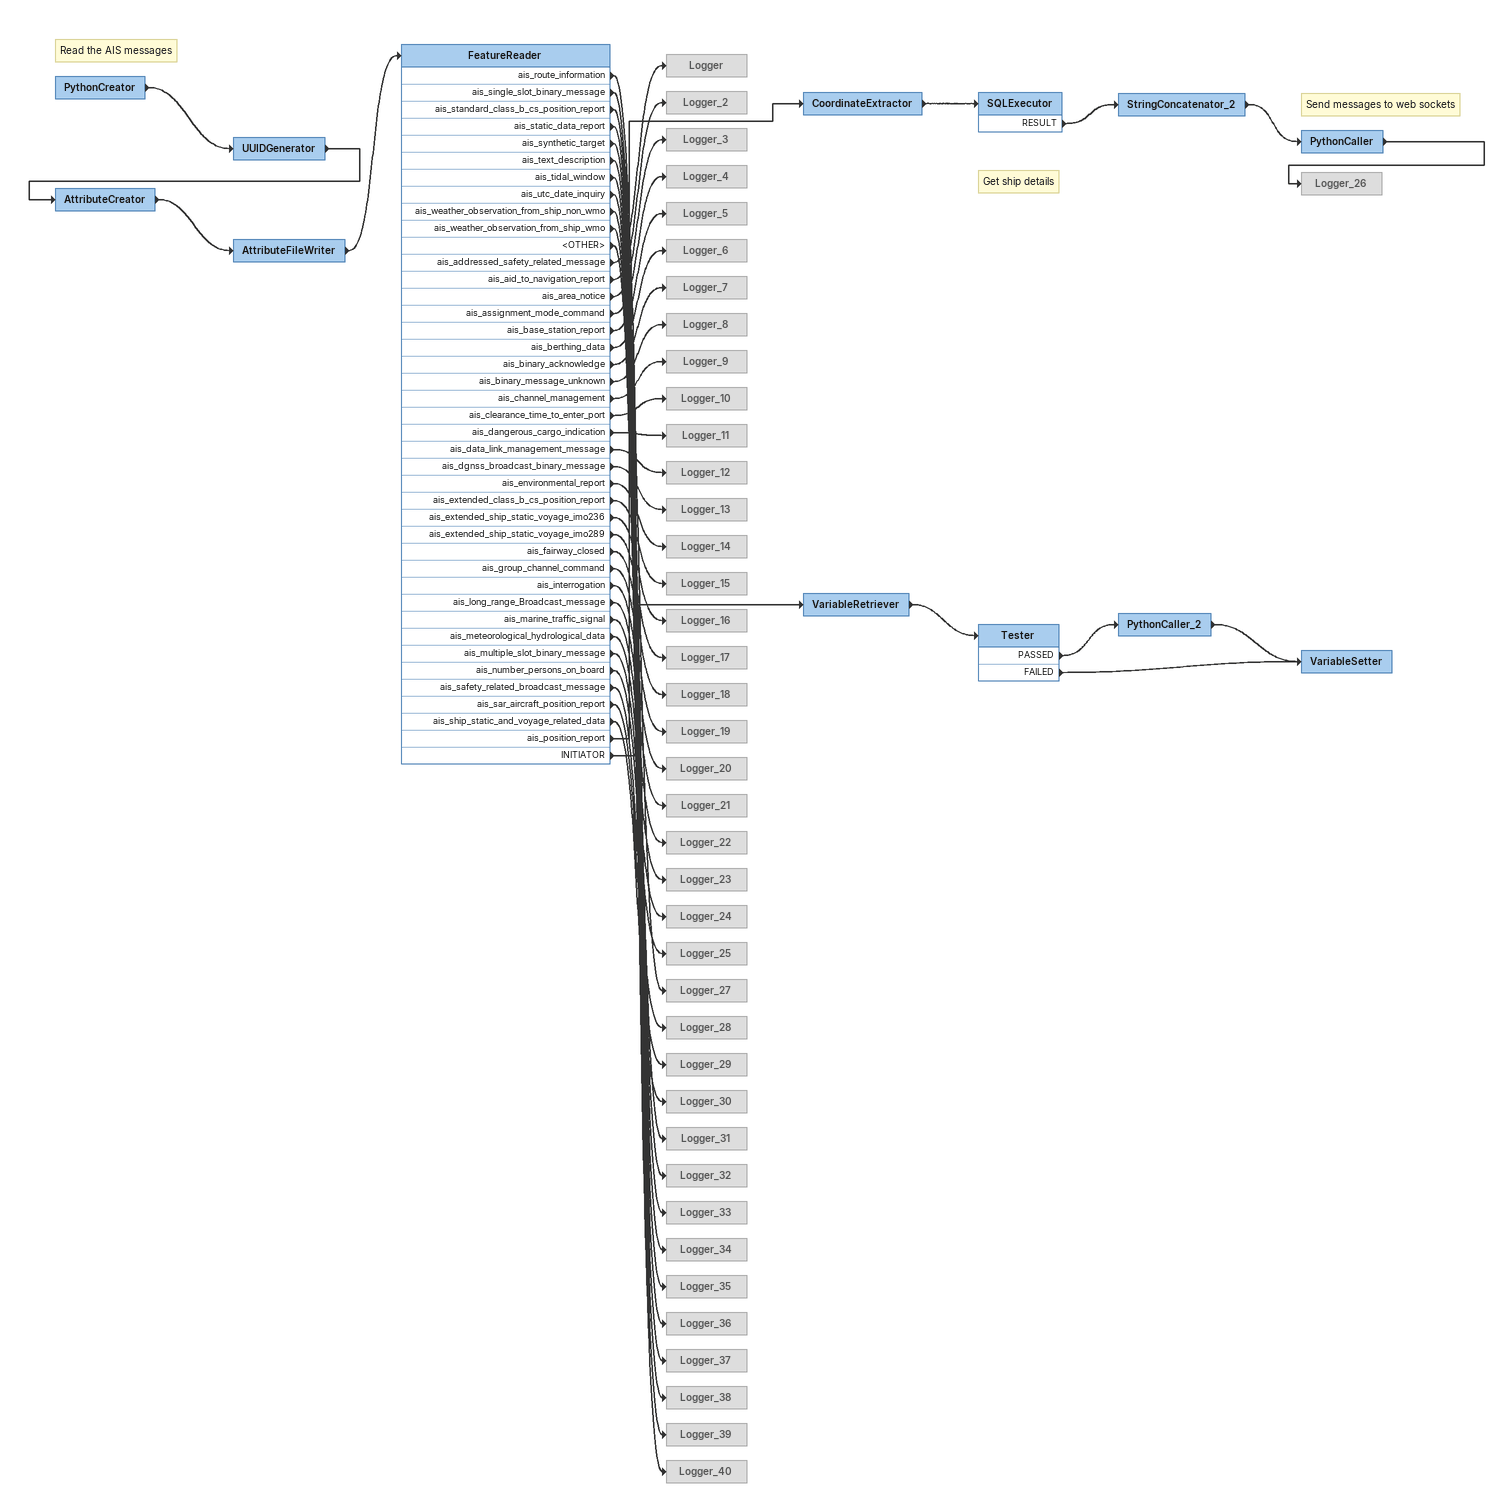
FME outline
Note: Read the AIS messages
PythonCreator
    -> UUIDGenerator
UUIDGenerator
    -> AttributeCreator
AttributeCreator
    -> AttributeFileWriter
AttributeFileWriter
    -> FeatureReader
FeatureReader
    ais_route_information -> Logger_27
    ais_single_slot_binary_message -> Logger_31
    ais_standard_class_b_cs_position_report -> Logger_32
    ais_static_data_report -> Logger_33
    ais_synthetic_target -> Logger_34
    ais_text_description -> Logger_35
    ais_tidal_window -> Logger_36
    ais_utc_date_inquiry -> Logger_37
    ais_weather_observation_from_ship_non_wmo -> Logger_38
    ais_weather_observation_from_ship_wmo -> Logger_39
    <OTHER> -> Logger_40
    ais_addressed_safety_related_message -> Logger
    ais_aid_to_navigation_report -> Logger_2
    ais_area_notice -> Logger_3
    ais_assignment_mode_command -> Logger_4
    ais_base_station_report -> Logger_5
    ais_berthing_data -> Logger_6
    ais_binary_acknowledge -> Logger_7
    ais_binary_message_unknown -> Logger_8
    ais_channel_management -> Logger_9
    ais_clearance_time_to_enter_port -> Logger_10
    ais_dangerous_cargo_indication -> Logger_11
    ais_data_link_management_message -> Logger_12
    ais_dgnss_broadcast_binary_message -> Logger_13
    ais_environmental_report -> Logger_14
    ais_extended_class_b_cs_position_report -> Logger_15
    ais_extended_ship_static_voyage_imo236 -> Logger_16
    ais_extended_ship_static_voyage_imo289 -> Logger_17
    ais_fairway_closed -> Logger_18
    ais_group_channel_command -> Logger_19
    ais_interrogation -> Logger_20
    ais_long_range_Broadcast_message -> Logger_21
    ais_marine_traffic_signal -> Logger_22
    ais_meteorological_hydrological_data -> Logger_23
    ais_multiple_slot_binary_message -> Logger_24
    ais_number_persons_on_board -> Logger_25
    ais_safety_related_broadcast_message -> Logger_28
    ais_sar_aircraft_position_report -> Logger_29
    ais_ship_static_and_voyage_related_data -> Logger_30
    ais_position_report -> CoordinateExtractor
    INITIATOR -> VariableRetriever
Logger [off]
Logger_2 [off]
Logger_3 [off]
CoordinateExtractor
    -> SQLExecutor
Note: Get ship details
SQLExecutor
    RESULT -> StringConcatenator_2
StringConcatenator_2
    -> PythonCaller
Note: Send messages to web sockets
PythonCaller
    -> Logger_26
Logger_26 [off]
Logger_4 [off]
Logger_5 [off]
Logger_6 [off]
Logger_7 [off]
Logger_8 [off]
Logger_9 [off]
Logger_10 [off]
Logger_11 [off]
Logger_12 [off]
Logger_13 [off]
Logger_14 [off]
Logger_15 [off]
Logger_16 [off]
Logger_17 [off]
Logger_18 [off]
Logger_19 [off]
Logger_20 [off]
Logger_21 [off]
Logger_22 [off]
Logger_23 [off]
Logger_24 [off]
Logger_25 [off]
Logger_27 [off]
Logger_28 [off]
Logger_29 [off]
Logger_30 [off]
Logger_31 [off]
Logger_32 [off]
Logger_33 [off]
Logger_34 [off]
Logger_35 [off]
Logger_36 [off]
Logger_37 [off]
Logger_38 [off]
Logger_39 [off]
Logger_40 [off]
VariableRetriever
    -> Tester
Tester
    PASSED -> PythonCaller_2
    FAILED -> VariableSetter
PythonCaller_2
    -> VariableSetter
VariableSetter
